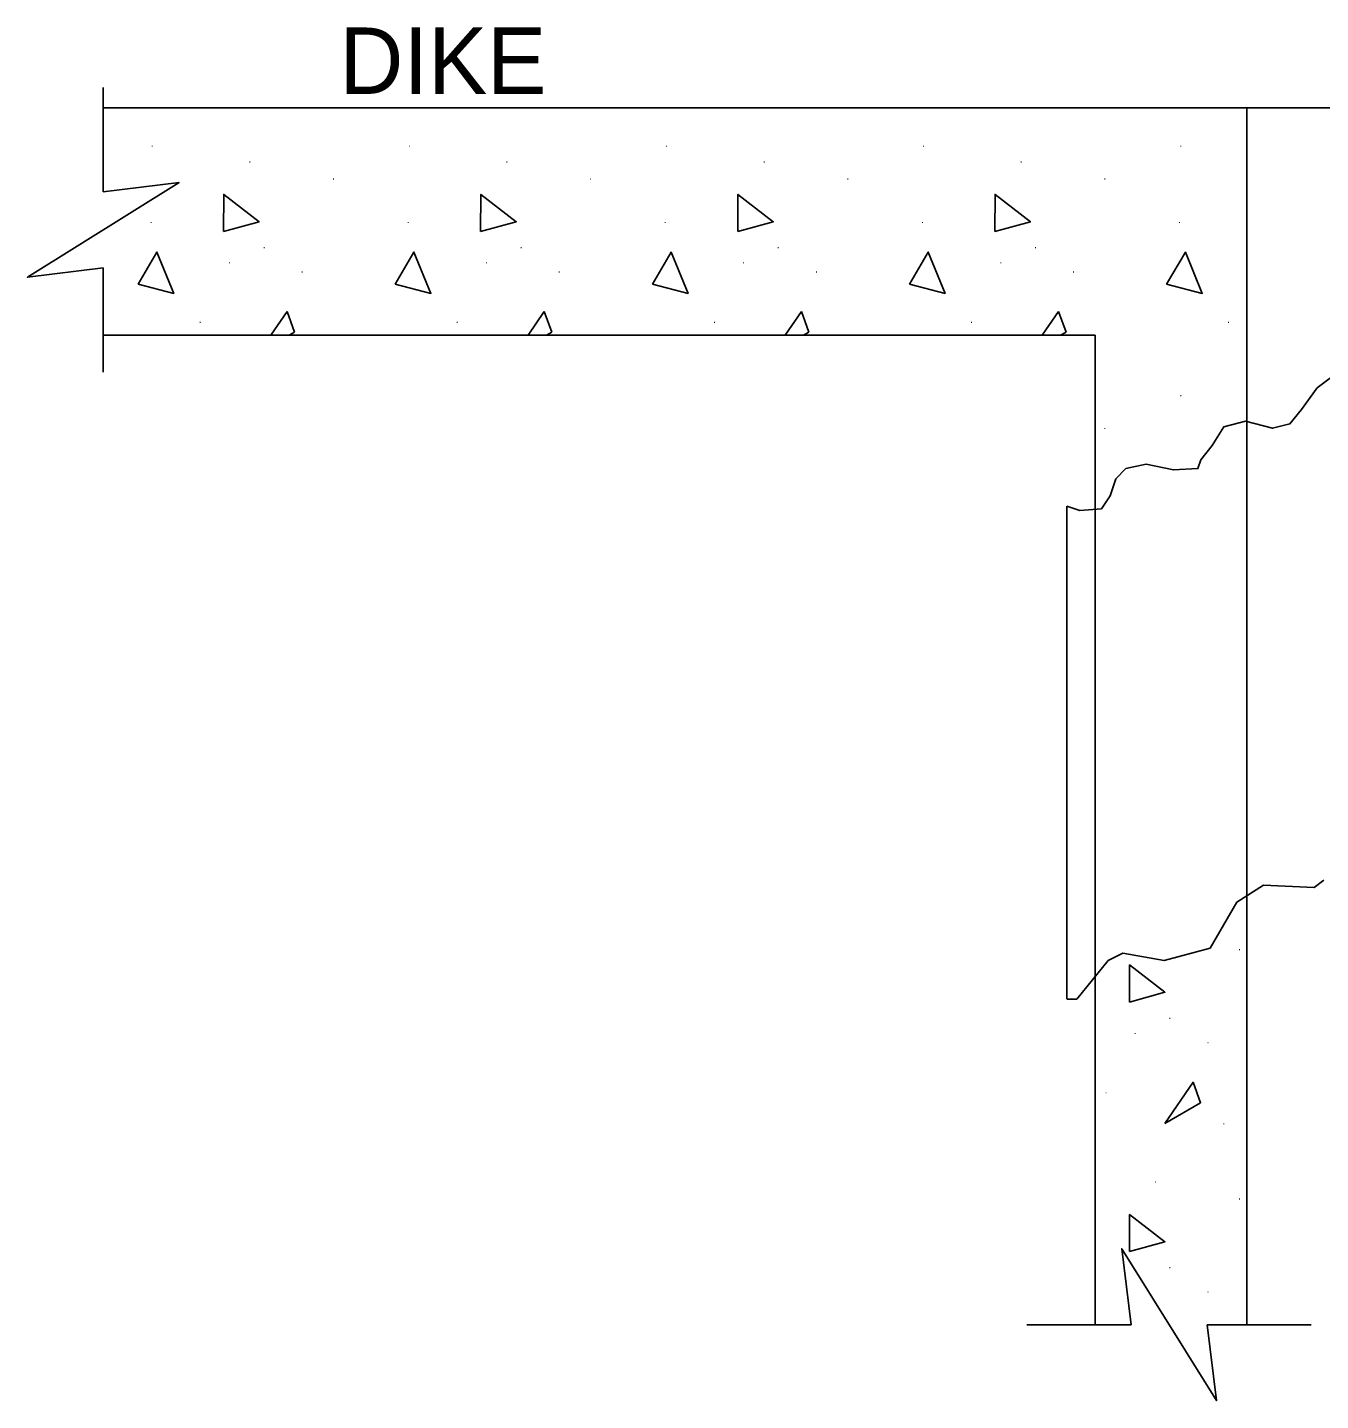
# Model space of a CAD drawing. Extents: x -894 to 866, y -472 to 714.
# Drawn here: x -220.1 to -83.7, y 445.2 to 590 of the extents above; entities that cross this region are included whole.
import ezdxf

# ---------------------------------------------------------------- set-up
doc = ezdxf.new("R2010")
doc.units = 0
for name, color, linetype in [('57 Undefined', 7, 'Continuous'), ('59 Sndwall Anno', 7, 'Continuous'), ('60 Nongeo Data', 7, 'Continuous')]:
    doc.layers.add(name, color=color, linetype=linetype)

msp = doc.modelspace()

# ---------------------------------------------------------------- linework, layer by layer
at = {"layer": '59 Sndwall Anno'}
for points in [[(-199.44, 568.5), (-199.41, 572.4), (-195.69, 569.52)], [(-172.31, 568.5), (-172.28, 572.4), (-168.56, 569.52)], [(-145.19, 568.5), (-145.16, 572.4), (-141.44, 569.52)], [(-118.06, 568.5), (-118.03, 572.4), (-114.31, 569.52)], [(-208.45, 562.95), (-206.47, 566.32), (-204.69, 561.96)], [(-181.32, 562.95), (-179.34, 566.32), (-177.56, 561.96)], [(-154.19, 562.95), (-152.22, 566.32), (-150.43, 561.96)], [(-127.07, 562.95), (-125.09, 566.32), (-123.31, 561.96)], [(-99.94, 562.95), (-97.96, 566.32), (-96.18, 561.96)], [(-103.87, 487.23), (-103.84, 491.14), (-100.12, 488.26)], [(-100.12, 474.43), (-97.15, 478.78), (-96.36, 476.61)], [(-103.87, 460.93), (-103.84, 464.83), (-100.12, 461.95)]]:
    msp.add_lwpolyline(points, close=True, dxfattribs=at)
for points in [[(-194.43, 557.54), (-192.72, 560.04)], [(-192.72, 560.04), (-191.93, 557.87)], [(-167.3, 557.54), (-165.6, 560.04)], [(-165.6, 560.04), (-164.81, 557.87)], [(-140.18, 557.54), (-138.47, 560.04)], [(-138.47, 560.04), (-137.68, 557.87)], [(-113.05, 557.54), (-111.34, 560.04)], [(-111.34, 560.04), (-110.55, 557.87)], [(-191.93, 557.87), (-192.5, 557.54)], [(-164.81, 557.87), (-165.37, 557.54)], [(-137.68, 557.87), (-138.25, 557.54)], [(-110.55, 557.87), (-111.12, 557.54)]]:
    msp.add_lwpolyline(points, dxfattribs=at)
at = {"layer": '60 Nongeo Data'}
for p, q in [((-212.12, 572.66), (-212.12, 583.66)), ((-212.12, 581.54), (58.54, 581.54)), ((-91.46, 581.54), (-91.46, 453.21)), ((-212.12, 553.66), (-212.12, 564.66)), ((-212.12, 557.54), (-107.46, 557.54)), ((-107.46, 557.54), (-107.46, 453.21)), ((-110.46, 539.54), (-110.46, 487.54)), ((-114.67, 453.21), (-103.67, 453.21)), ((-95.67, 453.21), (-84.67, 453.21))]:
    msp.add_line(p, q, dxfattribs=at)
for points in [[(-212.12, 572.66), (-204.12, 573.66), (-220.12, 563.66), (-212.12, 564.66)], [(-110.46, 539.54), (-109.09, 539.08), (-106.82, 539.24), (-105.91, 540.6), (-105.3, 542.42), (-104.23, 543.49), (-102.11, 543.94), (-99.22, 543.34), (-96.64, 543.49), (-96.34, 544.4), (-95.12, 545.92), (-93.91, 547.89), (-91.63, 548.5), (-88.75, 547.74), (-86.93, 548.19), (-85.71, 549.71), (-84.04, 551.99), (-82.22, 553.36)], [(-110.44, 487.54), (-109.42, 487.54), (-106.09, 491.63), (-104.56, 492.4), (-100.21, 491.63), (-95.35, 492.91), (-92.54, 497.77), (-89.73, 499.56), (-84.36, 499.3), (-83.34, 500.07)], [(-95.67, 453.21), (-94.67, 445.21), (-104.67, 461.21), (-103.67, 453.21)]]:
    msp.add_lwpolyline(points, dxfattribs=at)

# ---------------------------------------------------------------- texts
at = {"layer": '57 Undefined'}
msp.add_text('DIKE', height=7, dxfattribs=at).set_placement((-187.22, 583))
at = {"layer": '59 Sndwall Anno'}
for p in [(-207.1, 577.42), (-179.98, 577.42), (-152.85, 577.42), (-125.72, 577.42), (-98.6, 577.42), (-196.81, 575.76), (-169.69, 575.76), (-142.56, 575.76), (-115.43, 575.76), (-187.98, 573.96), (-160.85, 573.96), (-133.72, 573.96), (-106.6, 573.96), (-207.23, 569.37), (-180.1, 569.37), (-152.98, 569.37), (-125.85, 569.37), (-98.72, 569.37), (-195.31, 566.72), (-168.18, 566.72), (-141.06, 566.72), (-113.93, 566.72), (-198.96, 565.12), (-171.84, 565.12), (-144.71, 565.12), (-117.58, 565.12), (-191.29, 564.15), (-164.16, 564.15), (-137.03, 564.15), (-109.91, 564.15), (-202.05, 558.85), (-174.93, 558.85), (-147.8, 558.85), (-120.67, 558.85), (-93.55, 558.85), (-98.6, 551.12), (-106.6, 547.66), (-92.41, 492.7), (-99.74, 485.46), (-103.39, 483.86), (-95.72, 482.89), (-106.48, 477.59), (-94.06, 474.33), (-101.24, 468.19), (-92.41, 466.4), (-99.74, 459.16), (-95.72, 456.59)]:
    msp.add_text('.', height=0.8, dxfattribs=at).set_placement(p)

doc.saveas('drawing.dxf')
